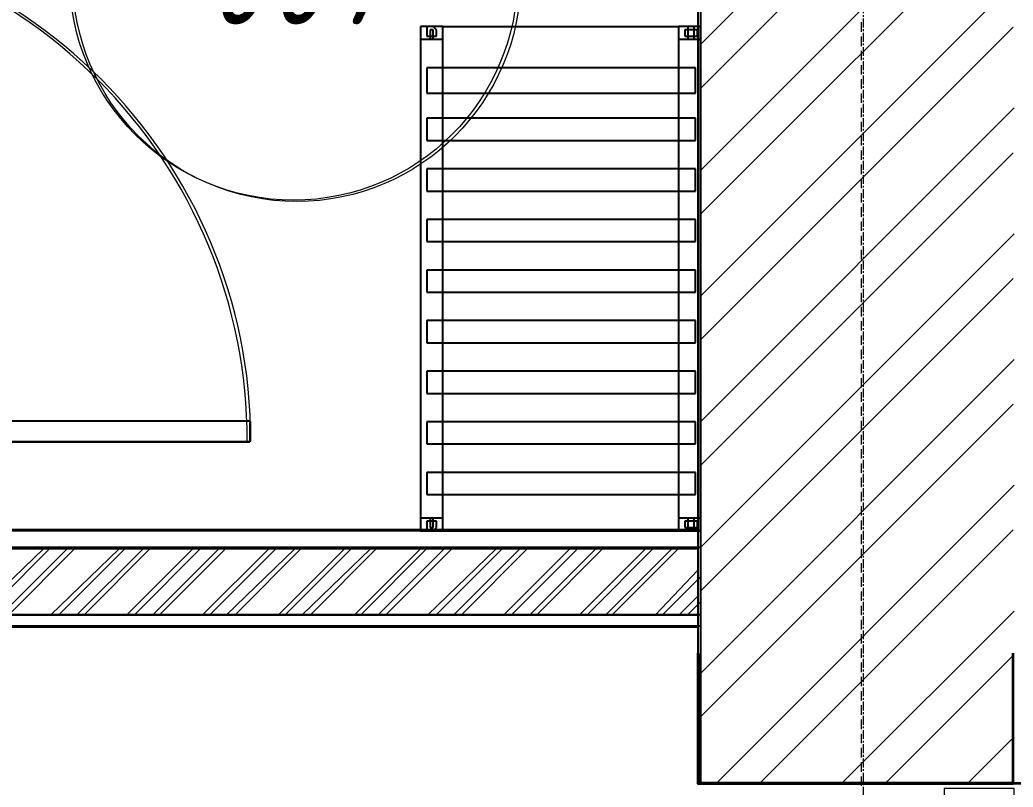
# Model space of a CAD drawing. Header units: millimetres. Extents: x -10178924 to 11692288, y -947381 to 58396.
# Drawn here: x 774853 to 776626, y -784738 to -783368 of the extents above; entities that cross this region are included whole.
import ezdxf

# ---------------------------------------------------------------- set-up
doc = ezdxf.new("R2010")
doc.units = ezdxf.units.MM
doc.linetypes.add('HIDDEN', pattern=[9.525, 6.35, -3.175])
doc.linetypes.add('осевая', pattern=[50.8, 31.75, -6.35, 6.35, -6.35])
for name, color, linetype in [('PDF _PDF _Марки помещений', 5, 'Continuous'), ('PDF _Марки помещений', 5, 'Continuous'), ('PDF _ОСНОВНАЯ', 1, 'Continuous'), ('PDF _Стены внутр.1', 7, 'Continuous'), ('PDF _Стены.1', 7, 'Continuous'), ('Стены внутр.1', 7, 'Continuous'), ('ТХ пищеблок новое 12.09', 252, 'Continuous')]:
    doc.layers.add(name, color=color, linetype=linetype)
for name, color, linetype, true_color in [('PDF _АР_Двери', 7, 'Continuous', 0x545454), ('PDF _Основная ГКЛ', 7, 'Continuous', 0x545454), ('PDF _Перегородки', 7, 'Continuous', 0x0037dd), ('PDF _Размеры осевые', 7, 'Continuous', 0x5d6970), ('PDF _штриховка', 7, 'Continuous', 0x95834a)]:
    doc.layers.add(name, color=color, linetype=linetype, true_color=true_color)
for name, color, linetype, lineweight in [('АР_Двери', 250, 'Continuous', 9), ('Двери', 7, 'Continuous', 9), ('ОСНОВНАЯ', 127, 'Continuous', 35), ('Основная ГКЛ', 250, 'Continuous', 9), ('Перегородки', 162, 'Continuous', 9), ('Размеры осевые', 153, 'Continuous', 9), ('Стены.1', 7, 'Continuous', 25), ('ШТРИХОВКА', 252, 'Continuous', 15)]:
    doc.layers.add(name, color=color, linetype=linetype, lineweight=lineweight)
doc.styles.add('ISOCPEUR', font='isocpeui.ttf', dxfattribs={"width": 0.9})

# ---------------------------------------------------------------- blocks, each defined once
blk = doc.blocks.new('*U2232')
at = {"layer": 'АР_Двери'}
for points in [[(50, 0), (0, 0), (0, 125), (50, 125)], [(1431.9, 0), (1481.9, 0), (1481.9, 125), (1431.9, 125)], [(50, -400), (85, -400), (85, 0), (50, 0)], [(1431.9, -981.9), (1396.9, -981.9), (1396.9, 0), (1431.9, 0)]]:
    blk.add_lwpolyline(points, close=True, dxfattribs=at)
for centre, radius, start, end in [((50, 0), 400, 270, 0), ((1431.9, 0), 981.9, 180, 270)]:
    blk.add_arc(centre, radius, start, end, dxfattribs=at)
at = {"layer": 'Основная ГКЛ', "ltscale": 5}
for p, q in [((-10, 0), (-10, 125)), ((1491.9, 0), (1491.9, 125))]:
    blk.add_line(p, q, dxfattribs=at)
blk = doc.blocks.new('*U2229')
at = {"layer": 'АР_Двери'}
for points in [[(50, 0), (0, 0), (0, 125), (50, 125)], [(964.3, 0), (1014.3, 0), (1014.3, 125), (964.3, 125)], [(50, -914.3), (85, -914.3), (85, 0), (50, 0)]]:
    blk.add_lwpolyline(points, close=True, dxfattribs=at)
blk.add_arc((50, 0), 914.3, 270, 0, dxfattribs=at)
at = {"layer": 'Основная ГКЛ', "linetype": 'HIDDEN', "ltscale": 5}
for p, q in [((-10, 0), (-10, 125)), ((1024.3, 125), (1024.3, 0))]:
    blk.add_line(p, q, dxfattribs=at)
blk = doc.blocks.new('A$C5282721b')
at = {"layer": 'Перегородки', "lineweight": 20, "true_color": 0x000000, "transparency": 33554687}
h = blk.add_hatch(dxfattribs=at)
h.set_pattern_fill('ANSI32', color=18, scale=10)
h.set_pattern_definition([(45, (-2681.59, 241515.3), (-67.35192, 67.35192), []), (45, (-2636.69, 241515.3), (-67.35192, 67.35192), [])])
h.paths.add_polyline_path([(51123.735, -5559.958), (51003.735, -5559.958), (51003.735, -5660.061), (51123.735, -5660.061)])
h.paths.add_polyline_path([(51123.735, -3640.061), (53709.391, -3640.061), (53709.391, -3520.061), (51003.735, -3520.061), (51003.735, -4074.958), (51123.735, -4074.958)])
at = {"layer": 'ШТРИХОВКА', "ltscale": 100, "true_color": 0x000000, "transparency": 33554687}
h = blk.add_hatch(dxfattribs=at)
h.set_pattern_fill('ANSI31', color=18, scale=50)
h.set_pattern_definition([(45, (-79853.01, 26279.86), (-112.2532, 112.2532), [])])
h.paths.add_polyline_path([(54269.391, -3939.953), (54269.391, 398.057), (51072.983, 398.057), (51081.553, -161.943), (53709.571, -162.311), (53709.571, -3940.43)])
h.paths.add_polyline_path([(30340.503, -4591.943), (29940.503, -4591.943), (29940.683, -5161.423), (30340.683, -5161.423)])
h.paths.add_polyline_path([(29940.503, -3521.943), (30340.503, -3521.908), (30340.683, -162.311), (50990.793, -161.943), (51100, -161.943), (51100, 398.057), (29940.503, 398.057)])
at = {"layer": 'PDF _Марки помещений', "color": 18, "lineweight": 9, "true_color": 0x000000, "transparency": 33554687}
blk.add_circle((52988.215, -2502.233), 400.064, dxfattribs=at)
at = {"layer": 'ОСНОВНАЯ', "color": 18, "ltscale": 100, "true_color": 0x000000, "transparency": 33554687}
for q in [(53709.391, -3710.061), (54269.391, -3939.953)]:
    blk.add_line((53709.391, -3940.061), q, dxfattribs=at)
at = {"layer": 'Перегородки', "color": 18, "linetype": 'Continuous', "lineweight": 25, "true_color": 0x000000, "transparency": 33554687}
for p, q in [((53709.391, -3490.061), (52009.391, -3490.061)), ((53709.391, -3520.061), (51003.735, -3520.061)), ((53709.391, -3640.061), (51123.735, -3640.061)), ((53709.391, -3660.061), (51143.735, -3660.061))]:
    blk.add_line(p, q, dxfattribs=at)
at = {"layer": 'Размеры осевые', "color": 251, "linetype": 'осевая', "ltscale": 0.5, "transparency": 33554687}
blk.add_line((54000, -19000), (54000, 1500), dxfattribs=at)
at = {"layer": 'Стены внутр.1', "color": 18, "true_color": 0x000000, "transparency": 33554687}
blk.add_line((53709.391, -3383.387), (53709.391, -3533.387), dxfattribs=at)
at = {"layer": 'Стены.1', "color": 18, "linetype": 'Continuous', "true_color": 0x000000, "transparency": 33554687}
for p, q in [((53709.391, -3940.061), (53869.391, -3940.061)), ((53799.391, -3939.953), (54669.391, -3939.953)), ((53869.391, -3940.061), (53939.391, -3940.061)), ((53939.391, -3940.061), (54179.391, -3940.061))]:
    blk.add_line(p, q, dxfattribs=at)
at = {"layer": 'Стены.1', "color": 18, "linetype": 'Continuous', "true_color": 0x000000, "transparency": 33554687, "flags": 128}
for points in [[(53709.391, -161.943), (53709.391, -3383.387)], [(53709.391, -3533.387), (53709.391, -3791.483)]]:
    blk.add_lwpolyline(points, dxfattribs=at)
at = {"layer": 'ТХ пищеблок новое 12.09', "transparency": 33554687}
for p, q in [((53209.391, -2590.061), (53209.391, -2612.636)), ((53248.897, -2590.061), (53209.391, -2590.061)), ((53226.322, -2590.061), (53220.679, -2590.061)), ((53220.679, -2590.061), (53220.679, -2595.705)), ((53220.679, -2595.705), (53220.679, -2595.705)), ((53220.679, -2595.705), (53220.679, -2595.705)), ((53220.679, -2595.705), (53220.679, -2595.705)), ((53220.679, -2595.705), (53220.679, -2595.705)), ((53220.679, -2595.705), (53220.679, -2595.705)), ((53220.679, -2595.705), (53220.679, -2595.705)), ((53220.679, -2595.705), (53220.679, -2595.705)), ((53220.679, -2595.705), (53220.679, -2595.705)), ((53220.679, -2595.705), (53220.679, -2595.705)), ((53220.679, -2595.705), (53220.679, -2595.705)), ((53220.679, -2595.705), (53220.679, -2601.349)), ((53220.679, -2601.349), (53220.679, -2601.349)), ((53220.679, -2601.349), (53220.679, -2601.349)), ((53220.679, -2601.349), (53220.679, -2601.349)), ((53220.679, -2601.349), (53220.679, -2601.349)), ((53220.679, -2601.349), (53220.679, -2601.349)), ((53220.679, -2601.349), (53220.679, -2601.349)), ((53220.679, -2601.349), (53220.679, -2601.349)), ((53220.679, -2601.349), (53220.679, -2606.992)), ((53220.679, -2606.992), (53220.679, -2606.992)), ((53220.679, -2606.992), (53220.679, -2606.992)), ((53220.679, -2606.992), (53220.679, -2606.992)), ((53220.679, -2606.992), (53220.679, -2606.992)), ((53220.679, -2606.992), (53220.679, -2606.992)), ((53220.679, -2606.992), (53220.679, -2606.992)), ((53220.679, -2606.992), (53220.679, -2606.992)), ((53220.679, -2606.992), (53220.679, -2606.992)), ((53220.679, -2606.992), (53220.679, -2606.992)), ((53220.679, -2606.992), (53220.679, -2606.992)), ((53220.679, -2606.992), (53226.322, -2606.992)), ((53231.966, -2590.061), (53226.322, -2590.061)), ((53226.322, -2590.061), (53226.322, -2590.061)), ((53226.322, -2590.061), (53226.322, -2590.061)), ((53226.322, -2590.061), (53226.322, -2590.061)), ((53226.322, -2590.061), (53226.322, -2590.061)), ((53226.322, -2590.061), (53226.322, -2590.061)), ((53226.322, -2590.061), (53226.322, -2590.061)), ((53226.322, -2590.061), (53226.322, -2590.061)), ((53226.322, -2590.061), (53226.322, -2590.061)), ((53231.966, -2595.705), (53226.322, -2595.705)), ((53226.322, -2595.705), (53226.322, -2595.705)), ((53226.322, -2595.705), (53226.322, -2595.705)), ((53226.322, -2595.705), (53226.322, -2595.705)), ((53226.322, -2595.705), (53226.322, -2595.705)), ((53226.322, -2595.705), (53226.322, -2595.705)), ((53226.322, -2595.705), (53226.322, -2595.705)), ((53226.322, -2595.705), (53226.322, -2595.705)), ((53226.322, -2595.705), (53226.322, -2595.705)), ((53226.322, -2595.705), (53226.322, -2595.705)), ((53226.322, -2595.705), (53226.322, -2595.705)), ((53226.322, -2595.705), (53226.322, -2595.705)), ((53226.322, -2595.705), (53226.322, -2595.705)), ((53226.322, -2595.705), (53226.322, -2595.705)), ((53226.322, -2595.705), (53226.322, -2595.705)), ((53226.322, -2595.705), (53226.322, -2595.705)), ((53226.322, -2595.705), (53226.322, -2601.349)), ((53226.322, -2601.349), (53226.322, -2601.349)), ((53226.322, -2601.349), (53226.322, -2601.349)), ((53226.322, -2601.349), (53226.322, -2601.349)), ((53226.322, -2601.349), (53226.322, -2601.349)), ((53226.322, -2601.349), (53226.322, -2601.349)), ((53226.322, -2601.349), (53226.322, -2601.349)), ((53226.322, -2601.349), (53226.322, -2601.349)), ((53226.322, -2601.349), (53226.322, -2601.349)), ((53226.322, -2601.349), (53226.322, -2601.349)), ((53226.322, -2601.349), (53226.322, -2601.349)), ((53226.322, -2601.349), (53226.322, -2601.349)), ((53226.322, -2601.349), (53226.322, -2601.349)), ((53226.322, -2601.349), (53226.322, -2601.349)), ((53226.322, -2601.349), (53226.322, -2601.349)), ((53226.322, -2601.349), (53226.322, -2601.349)), ((53226.322, -2601.349), (53226.322, -2601.349)), ((53226.322, -2601.349), (53226.322, -2601.349)), ((53226.322, -2601.349), (53226.322, -2601.349)), ((53226.322, -2601.349), (53226.322, -2606.992)), ((53226.322, -2606.992), (53226.322, -2606.992)), ((53226.322, -2606.992), (53226.322, -2606.992)), ((53226.322, -2606.992), (53226.322, -2606.992)), ((53226.322, -2606.992), (53226.322, -2606.992)), ((53226.322, -2606.992), (53226.322, -2606.992)), ((53226.322, -2606.992), (53226.322, -2606.992)), ((53226.322, -2606.992), (53226.322, -2606.992)), ((53226.322, -2606.992), (53226.322, -2606.992)), ((53226.322, -2606.992), (53226.322, -2606.992)), ((53226.322, -2606.992), (53226.322, -2606.992)), ((53226.322, -2606.992), (53226.322, -2606.992)), ((53226.322, -2606.992), (53226.322, -2606.992)), ((53226.322, -2606.992), (53226.322, -2606.992)), ((53226.322, -2606.992), (53231.966, -2606.992)), ((53226.322, -2606.992), (53226.322, -2612.636)), ((53237.61, -2595.705), (53231.966, -2590.061)), ((53231.966, -2590.061), (53231.966, -2590.061)), ((53231.966, -2590.061), (53231.966, -2590.061)), ((53231.966, -2590.061), (53231.966, -2590.061)), ((53231.966, -2590.061), (53231.966, -2590.061)), ((53231.966, -2590.061), (53231.966, -2590.061)), ((53231.966, -2590.061), (53231.966, -2590.061)), ((53231.966, -2590.061), (53231.966, -2590.061)), ((53231.966, -2590.061), (53231.966, -2590.061)), ((53231.966, -2601.349), (53231.966, -2595.705)), ((53231.966, -2595.705), (53231.966, -2595.705)), ((53231.966, -2595.705), (53231.966, -2595.705)), ((53231.966, -2595.705), (53231.966, -2595.705)), ((53231.966, -2595.705), (53231.966, -2595.705)), ((53231.966, -2595.705), (53231.966, -2595.705)), ((53231.966, -2595.705), (53231.966, -2595.705)), ((53231.966, -2595.705), (53231.966, -2595.705)), ((53231.966, -2595.705), (53231.966, -2595.705)), ((53231.966, -2595.705), (53231.966, -2595.705)), ((53231.966, -2595.705), (53231.966, -2595.705)), ((53231.966, -2595.705), (53231.966, -2595.705)), ((53231.966, -2595.705), (53231.966, -2595.705)), ((53231.966, -2595.705), (53231.966, -2595.705)), ((53231.966, -2595.705), (53231.966, -2595.705)), ((53231.966, -2601.349), (53231.966, -2601.349)), ((53231.966, -2601.349), (53231.966, -2601.349)), ((53231.966, -2601.349), (53231.966, -2601.349)), ((53231.966, -2601.349), (53231.966, -2601.349)), ((53231.966, -2601.349), (53231.966, -2601.349)), ((53231.966, -2601.349), (53231.966, -2601.349)), ((53231.966, -2601.349), (53231.966, -2601.349)), ((53231.966, -2601.349), (53231.966, -2601.349)), ((53231.966, -2606.992), (53231.966, -2601.349)), ((53231.966, -2601.349), (53231.966, -2601.349)), ((53231.966, -2601.349), (53231.966, -2601.349)), ((53231.966, -2601.349), (53231.966, -2601.349)), ((53231.966, -2601.349), (53231.966, -2601.349)), ((53231.966, -2601.349), (53231.966, -2601.349)), ((53231.966, -2601.349), (53231.966, -2601.349)), ((53231.966, -2601.349), (53231.966, -2601.349)), ((53231.966, -2601.349), (53231.966, -2601.349)), ((53231.966, -2601.349), (53231.966, -2601.349)), ((53231.966, -2601.349), (53231.966, -2601.349)), ((53231.966, -2606.992), (53231.966, -2606.992)), ((53231.966, -2606.992), (53231.966, -2606.992)), ((53231.966, -2606.992), (53231.966, -2606.992)), ((53231.966, -2606.992), (53231.966, -2606.992)), ((53231.966, -2606.992), (53231.966, -2606.992)), ((53231.966, -2606.992), (53231.966, -2606.992)), ((53231.966, -2606.992), (53231.966, -2606.992)), ((53231.966, -2606.992), (53231.966, -2606.992)), ((53231.966, -2606.992), (53231.966, -2606.992)), ((53231.966, -2606.992), (53231.966, -2606.992)), ((53231.966, -2606.992), (53231.966, -2606.992)), ((53231.966, -2606.992), (53231.966, -2606.992)), ((53231.966, -2612.636), (53231.966, -2606.992)), ((53231.966, -2606.992), (53231.966, -2606.992)), ((53231.966, -2606.992), (53237.61, -2606.992)), ((53237.61, -2601.349), (53237.61, -2595.705)), ((53237.61, -2595.705), (53237.61, -2595.705)), ((53237.61, -2595.705), (53237.61, -2595.705)), ((53237.61, -2595.705), (53237.61, -2595.705)), ((53237.61, -2595.705), (53237.61, -2595.705)), ((53237.61, -2595.705), (53237.61, -2595.705)), ((53237.61, -2595.705), (53237.61, -2595.705)), ((53237.61, -2595.705), (53237.61, -2595.705)), ((53237.61, -2595.705), (53237.61, -2595.705)), ((53237.61, -2595.705), (53237.61, -2595.705)), ((53237.61, -2595.705), (53237.61, -2595.705)), ((53237.61, -2601.349), (53237.61, -2601.349)), ((53237.61, -2601.349), (53237.61, -2601.349)), ((53237.61, -2601.349), (53237.61, -2601.349)), ((53237.61, -2606.992), (53237.61, -2601.349)), ((53237.61, -2601.349), (53237.61, -2601.349)), ((53237.61, -2601.349), (53237.61, -2601.349)), ((53237.61, -2601.349), (53237.61, -2601.349)), ((53237.61, -2601.349), (53237.61, -2601.349)), ((53237.61, -2606.992), (53237.61, -2606.992)), ((53237.61, -2606.992), (53237.61, -2606.992)), ((53237.61, -2606.992), (53237.61, -2606.992)), ((53237.61, -2606.992), (53237.61, -2606.992)), ((53237.61, -2606.992), (53237.61, -2606.992)), ((53237.61, -2606.992), (53237.61, -2606.992)), ((53237.61, -2606.992), (53237.61, -2606.992)), ((53237.61, -2606.992), (53237.61, -2606.992)), ((53237.61, -2606.992), (53237.61, -2606.992)), ((53248.897, -2612.636), (53248.897, -2590.061)), ((53248.897, -2590.061), (53669.885, -2590.061)), ((53669.885, -2590.061), (53669.885, -2612.636)), ((53709.391, -2590.061), (53669.885, -2590.061)), ((53686.816, -2595.705), (53681.173, -2595.705)), ((53681.173, -2595.705), (53681.173, -2595.705)), ((53681.173, -2595.705), (53681.173, -2595.705)), ((53681.173, -2595.705), (53681.173, -2595.705)), ((53681.173, -2595.705), (53681.173, -2595.705)), ((53681.173, -2595.705), (53681.173, -2595.705)), ((53681.173, -2595.705), (53681.173, -2601.349)), ((53681.173, -2601.349), (53681.173, -2601.349)), ((53681.173, -2601.349), (53681.173, -2601.349)), ((53681.173, -2601.349), (53681.173, -2601.349)), ((53681.173, -2601.349), (53681.173, -2601.349)), ((53681.173, -2601.349), (53681.173, -2601.349)), ((53681.173, -2601.349), (53681.173, -2601.349)), ((53681.173, -2601.349), (53681.173, -2601.349)), ((53681.173, -2601.349), (53681.173, -2606.992)), ((53681.173, -2606.992), (53681.173, -2606.992)), ((53681.173, -2606.992), (53681.173, -2606.992)), ((53681.173, -2606.992), (53681.173, -2606.992)), ((53681.173, -2606.992), (53681.173, -2606.992)), ((53681.173, -2606.992), (53686.816, -2606.992)), ((53692.46, -2590.061), (53686.816, -2590.061)), ((53686.816, -2590.061), (53686.816, -2590.061)), ((53686.816, -2590.061), (53686.816, -2590.061)), ((53686.816, -2590.061), (53686.816, -2590.061)), ((53686.816, -2590.061), (53686.816, -2590.061)), ((53686.816, -2590.061), (53686.816, -2590.061)), ((53686.816, -2590.061), (53686.816, -2595.705)), ((53692.46, -2595.705), (53686.816, -2595.705)), ((53686.816, -2595.705), (53686.816, -2595.705)), ((53686.816, -2595.705), (53686.816, -2595.705)), ((53686.816, -2595.705), (53686.816, -2595.705)), ((53686.816, -2595.705), (53686.816, -2595.705)), ((53686.816, -2595.705), (53686.816, -2595.705)), ((53686.816, -2595.705), (53686.816, -2595.705)), ((53686.816, -2595.705), (53686.816, -2595.705)), ((53686.816, -2595.705), (53686.816, -2601.349)), ((53686.816, -2595.705), (53686.816, -2595.705)), ((53686.816, -2595.705), (53686.816, -2595.705)), ((53686.816, -2595.705), (53686.816, -2595.705)), ((53686.816, -2595.705), (53686.816, -2595.705)), ((53686.816, -2601.349), (53686.816, -2601.349)), ((53686.816, -2601.349), (53686.816, -2601.349)), ((53686.816, -2601.349), (53686.816, -2601.349)), ((53686.816, -2601.349), (53686.816, -2601.349)), ((53686.816, -2601.349), (53686.816, -2601.349)), ((53686.816, -2601.349), (53686.816, -2601.349)), ((53686.816, -2601.349), (53686.816, -2601.349)), ((53686.816, -2601.349), (53686.816, -2601.349)), ((53686.816, -2601.349), (53686.816, -2601.349)), ((53686.816, -2601.349), (53686.816, -2601.349)), ((53686.816, -2601.349), (53686.816, -2601.349)), ((53686.816, -2601.349), (53686.816, -2601.349)), ((53686.816, -2601.349), (53686.816, -2601.349)), ((53686.816, -2601.349), (53686.816, -2601.349)), ((53686.816, -2601.349), (53686.816, -2601.349)), ((53686.816, -2601.349), (53686.816, -2601.349)), ((53686.816, -2601.349), (53686.816, -2601.349)), ((53686.816, -2601.349), (53686.816, -2601.349)), ((53686.816, -2601.349), (53686.816, -2606.992)), ((53686.816, -2606.992), (53686.816, -2606.992)), ((53686.816, -2606.992), (53686.816, -2606.992)), ((53686.816, -2606.992), (53686.816, -2606.992)), ((53686.816, -2606.992), (53686.816, -2606.992)), ((53686.816, -2606.992), (53686.816, -2606.992)), ((53686.816, -2606.992), (53692.46, -2606.992)), ((53686.816, -2606.992), (53686.816, -2606.992)), ((53686.816, -2606.992), (53686.816, -2606.992)), ((53686.816, -2606.992), (53686.816, -2606.992)), ((53686.816, -2606.992), (53686.816, -2606.992)), ((53686.816, -2606.992), (53686.816, -2606.992)), ((53686.816, -2606.992), (53686.816, -2606.992)), ((53686.816, -2606.992), (53686.816, -2612.636)), ((53698.104, -2590.061), (53692.46, -2590.061)), ((53692.46, -2590.061), (53692.46, -2590.061)), ((53692.46, -2590.061), (53692.46, -2590.061)), ((53692.46, -2590.061), (53692.46, -2590.061)), ((53692.46, -2590.061), (53692.46, -2590.061)), ((53692.46, -2590.061), (53692.46, -2590.061)), ((53692.46, -2590.061), (53692.46, -2590.061)), ((53692.46, -2590.061), (53692.46, -2590.061)), ((53692.46, -2590.061), (53692.46, -2590.061)), ((53698.104, -2595.705), (53692.46, -2595.705)), ((53692.46, -2595.705), (53692.46, -2595.705)), ((53692.46, -2595.705), (53692.46, -2595.705)), ((53692.46, -2595.705), (53692.46, -2595.705)), ((53692.46, -2595.705), (53692.46, -2595.705)), ((53692.46, -2595.705), (53692.46, -2595.705)), ((53692.46, -2595.705), (53692.46, -2595.705)), ((53692.46, -2595.705), (53692.46, -2595.705)), ((53692.46, -2595.705), (53692.46, -2595.705)), ((53692.46, -2595.705), (53692.46, -2595.705)), ((53692.46, -2595.705), (53692.46, -2595.705)), ((53692.46, -2595.705), (53692.46, -2595.705)), ((53692.46, -2595.705), (53692.46, -2595.705)), ((53692.46, -2595.705), (53692.46, -2595.705)), ((53692.46, -2595.705), (53692.46, -2595.705)), ((53692.46, -2595.705), (53692.46, -2595.705)), ((53692.46, -2595.705), (53692.46, -2595.705)), ((53692.46, -2595.705), (53692.46, -2595.705)), ((53692.46, -2606.992), (53692.46, -2606.992)), ((53692.46, -2606.992), (53692.46, -2606.992)), ((53692.46, -2606.992), (53692.46, -2606.992)), ((53692.46, -2606.992), (53692.46, -2606.992)), ((53692.46, -2606.992), (53692.46, -2606.992)), ((53692.46, -2606.992), (53692.46, -2606.992)), ((53692.46, -2606.992), (53692.46, -2606.992)), ((53692.46, -2606.992), (53692.46, -2606.992)), ((53692.46, -2606.992), (53692.46, -2606.992)), ((53692.46, -2606.992), (53692.46, -2606.992)), ((53692.46, -2606.992), (53692.46, -2606.992)), ((53692.46, -2606.992), (53692.46, -2606.992)), ((53692.46, -2606.992), (53692.46, -2606.992)), ((53692.46, -2606.992), (53692.46, -2606.992)), ((53692.46, -2606.992), (53692.46, -2606.992)), ((53692.46, -2606.992), (53692.46, -2606.992)), ((53692.46, -2606.992), (53692.46, -2606.992)), ((53692.46, -2606.992), (53698.104, -2606.992)), ((53698.104, -2595.705), (53698.104, -2590.061)), ((53698.104, -2590.061), (53698.104, -2590.061)), ((53698.104, -2590.061), (53698.104, -2590.061)), ((53698.104, -2590.061), (53698.104, -2590.061)), ((53698.104, -2601.349), (53698.104, -2595.705)), ((53698.104, -2595.705), (53698.104, -2595.705)), ((53698.104, -2595.705), (53698.104, -2595.705)), ((53698.104, -2595.705), (53698.104, -2595.705)), ((53698.104, -2595.705), (53698.104, -2595.705)), ((53703.748, -2595.705), (53698.104, -2595.705)), ((53698.104, -2595.705), (53698.104, -2595.705)), ((53698.104, -2595.705), (53698.104, -2595.705)), ((53698.104, -2595.705), (53698.104, -2595.705)), ((53698.104, -2595.705), (53698.104, -2595.705)), ((53698.104, -2595.705), (53698.104, -2595.705)), ((53698.104, -2595.705), (53698.104, -2595.705)), ((53698.104, -2601.349), (53698.104, -2601.349)), ((53698.104, -2601.349), (53698.104, -2601.349)), ((53698.104, -2601.349), (53698.104, -2601.349)), ((53698.104, -2601.349), (53698.104, -2601.349)), ((53698.104, -2601.349), (53698.104, -2601.349)), ((53698.104, -2601.349), (53698.104, -2601.349)), ((53698.104, -2601.349), (53698.104, -2601.349)), ((53698.104, -2601.349), (53698.104, -2601.349)), ((53698.104, -2606.992), (53698.104, -2601.349)), ((53698.104, -2601.349), (53698.104, -2601.349)), ((53698.104, -2601.349), (53698.104, -2601.349)), ((53698.104, -2601.349), (53698.104, -2601.349)), ((53698.104, -2601.349), (53698.104, -2601.349)), ((53698.104, -2601.349), (53698.104, -2601.349)), ((53698.104, -2601.349), (53698.104, -2601.349)), ((53698.104, -2601.349), (53698.104, -2601.349)), ((53698.104, -2601.349), (53698.104, -2601.349)), ((53698.104, -2601.349), (53698.104, -2601.349)), ((53698.104, -2601.349), (53698.104, -2601.349)), ((53698.104, -2606.992), (53698.104, -2606.992)), ((53698.104, -2606.992), (53698.104, -2606.992)), ((53698.104, -2612.636), (53698.104, -2606.992)), ((53698.104, -2606.992), (53698.104, -2606.992)), ((53698.104, -2606.992), (53698.104, -2606.992)), ((53698.104, -2606.992), (53698.104, -2606.992)), ((53698.104, -2606.992), (53698.104, -2606.992)), ((53698.104, -2606.992), (53698.104, -2606.992)), ((53698.104, -2606.992), (53698.104, -2606.992)), ((53698.104, -2606.992), (53698.104, -2606.992)), ((53698.104, -2606.992), (53698.104, -2606.992)), ((53698.104, -2606.992), (53703.748, -2606.992)), ((53703.748, -2601.349), (53703.748, -2595.705)), ((53703.748, -2595.705), (53703.748, -2595.705)), ((53703.748, -2595.705), (53703.748, -2595.705)), ((53703.748, -2595.705), (53703.748, -2595.705)), ((53703.748, -2601.349), (53703.748, -2601.349)), ((53703.748, -2601.349), (53703.748, -2601.349)), ((53703.748, -2601.349), (53703.748, -2601.349)), ((53703.748, -2606.992), (53703.748, -2601.349)), ((53703.748, -2601.349), (53703.748, -2601.349)), ((53703.748, -2601.349), (53703.748, -2601.349)), ((53703.748, -2601.349), (53703.748, -2601.349)), ((53703.748, -2601.349), (53703.748, -2601.349)), ((53703.748, -2606.992), (53703.748, -2606.992)), ((53703.748, -2606.992), (53703.748, -2606.992)), ((53709.391, -2612.636), (53709.391, -2590.061)), ((53209.391, -2612.636), (53248.897, -2612.636)), ((53209.391, -2612.636), (53209.391, -3467.487)), ((53226.322, -2612.636), (53226.322, -2612.636)), ((53226.322, -2612.636), (53226.322, -2612.636)), ((53226.322, -2612.636), (53226.322, -2612.636)), ((53226.322, -2612.636), (53226.322, -2612.636)), ((53226.322, -2612.636), (53226.322, -2612.636)), ((53226.322, -2612.636), (53226.322, -2612.636)), ((53226.322, -2612.636), (53226.322, -2612.636)), ((53226.322, -2612.636), (53231.966, -2612.636)), ((53231.966, -2612.636), (53231.966, -2612.636)), ((53231.966, -2612.636), (53231.966, -2612.636)), ((53231.966, -2612.636), (53231.966, -2612.636)), ((53231.966, -2612.636), (53231.966, -2612.636)), ((53231.966, -2612.636), (53231.966, -2612.636)), ((53231.966, -2612.636), (53231.966, -2612.636)), ((53248.897, -3467.487), (53248.897, -2612.636)), ((53669.885, -2612.636), (53709.391, -2612.636)), ((53669.885, -2612.636), (53669.885, -3467.487)), ((53686.816, -2612.636), (53686.816, -2612.636)), ((53686.816, -2612.636), (53686.816, -2612.636)), ((53686.816, -2612.636), (53686.816, -2612.636)), ((53686.816, -2612.636), (53692.46, -2612.636)), ((53692.46, -2612.636), (53692.46, -2612.636)), ((53692.46, -2612.636), (53692.46, -2612.636)), ((53692.46, -2612.636), (53692.46, -2612.636)), ((53692.46, -2612.636), (53692.46, -2612.636)), ((53692.46, -2612.636), (53692.46, -2612.636)), ((53692.46, -2612.636), (53692.46, -2612.636)), ((53692.46, -2612.636), (53692.46, -2612.636)), ((53692.46, -2612.636), (53692.46, -2612.636)), ((53692.46, -2612.636), (53698.104, -2612.636)), ((53698.104, -2612.636), (53698.104, -2612.636)), ((53709.391, -3467.487), (53709.391, -2612.636)), ((53709.391, -3467.487), (53709.391, -2612.636)), ((53700.393, -2663.43), (53220.679, -2663.43)), ((53220.679, -2663.43), (53220.679, -2708.579)), ((53700.393, -2708.579), (53700.393, -2663.43)), ((53209.391, -2711.23), (53209.391, -3467.487)), ((53220.679, -2708.579), (53700.393, -2708.579)), ((53700.393, -2753.729), (53220.679, -2753.729)), ((53220.679, -2753.729), (53220.679, -2793.235)), ((53700.393, -2793.235), (53700.393, -2753.729)), ((53220.679, -2793.235), (53700.393, -2793.235)), ((53700.393, -2844.028), (53220.679, -2844.028)), ((53220.679, -2844.028), (53220.679, -2883.534)), ((53700.393, -2883.534), (53700.393, -2844.028)), ((53220.679, -2883.534), (53700.393, -2883.534)), ((53700.393, -2934.327), (53220.679, -2934.327)), ((53220.679, -2934.327), (53220.679, -2973.833)), ((53700.393, -2973.833), (53700.393, -2934.327)), ((53220.679, -2973.833), (53700.393, -2973.833)), ((53700.393, -3024.626), (53220.679, -3024.626)), ((53220.679, -3024.626), (53220.679, -3064.132)), ((53700.393, -3064.132), (53700.393, -3024.626)), ((53220.679, -3064.132), (53700.393, -3064.132)), ((53700.393, -3114.926), (53220.679, -3114.926)), ((53220.679, -3114.926), (53220.679, -3154.432)), ((53700.393, -3154.432), (53700.393, -3114.926)), ((53220.679, -3154.432), (53700.393, -3154.432)), ((53700.393, -3205.225), (53220.679, -3205.225)), ((53220.679, -3205.225), (53220.679, -3244.731)), ((53700.393, -3244.731), (53700.393, -3205.225)), ((53220.679, -3244.731), (53700.393, -3244.731)), ((53700.393, -3295.524), (53220.679, -3295.524)), ((53220.679, -3295.524), (53220.679, -3335.03)), ((53700.393, -3335.03), (53700.393, -3295.524)), ((53220.679, -3335.03), (53700.393, -3335.03)), ((53700.393, -3385.823), (53220.679, -3385.823)), ((53220.679, -3385.823), (53220.679, -3425.329)), ((53700.393, -3425.329), (53700.393, -3385.823)), ((53220.679, -3425.329), (53700.393, -3425.329)), ((53209.391, -3467.487), (53209.391, -3490.061)), ((53248.897, -3467.487), (53209.391, -3467.487)), ((53226.322, -3473.13), (53220.679, -3473.13)), ((53220.679, -3473.13), (53220.679, -3473.13)), ((53220.679, -3473.13), (53220.679, -3473.13)), ((53220.679, -3473.13), (53220.679, -3473.13)), ((53220.679, -3473.13), (53220.679, -3473.13)), ((53220.679, -3473.13), (53220.679, -3473.13)), ((53220.679, -3473.13), (53220.679, -3473.13)), ((53220.679, -3473.13), (53220.679, -3473.13)), ((53220.679, -3473.13), (53220.679, -3473.13)), ((53220.679, -3473.13), (53220.679, -3473.13)), ((53220.679, -3473.13), (53220.679, -3478.774)), ((53231.966, -3467.487), (53226.322, -3467.487)), ((53226.322, -3467.487), (53226.322, -3467.487)), ((53226.322, -3467.487), (53226.322, -3467.487)), ((53226.322, -3467.487), (53226.322, -3467.487)), ((53226.322, -3467.487), (53226.322, -3467.487)), ((53226.322, -3467.487), (53226.322, -3467.487)), ((53226.322, -3467.487), (53226.322, -3467.487)), ((53226.322, -3467.487), (53226.322, -3467.487)), ((53226.322, -3467.487), (53226.322, -3473.13)), ((53231.966, -3473.13), (53226.322, -3473.13)), ((53226.322, -3473.13), (53226.322, -3473.13)), ((53226.322, -3473.13), (53226.322, -3473.13)), ((53226.322, -3473.13), (53226.322, -3473.13)), ((53226.322, -3473.13), (53226.322, -3473.13)), ((53226.322, -3473.13), (53226.322, -3473.13)), ((53226.322, -3473.13), (53226.322, -3473.13)), ((53226.322, -3473.13), (53226.322, -3473.13)), ((53226.322, -3473.13), (53226.322, -3473.13)), ((53226.322, -3473.13), (53226.322, -3473.13)), ((53226.322, -3473.13), (53226.322, -3473.13)), ((53226.322, -3473.13), (53226.322, -3473.13)), ((53226.322, -3473.13), (53226.322, -3473.13)), ((53226.322, -3473.13), (53226.322, -3473.13)), ((53226.322, -3473.13), (53226.322, -3478.774)), ((53231.966, -3473.13), (53231.966, -3467.487)), ((53231.966, -3467.487), (53231.966, -3467.487)), ((53231.966, -3467.487), (53231.966, -3467.487)), ((53231.966, -3467.487), (53231.966, -3467.487)), ((53231.966, -3467.487), (53231.966, -3467.487)), ((53231.966, -3467.487), (53231.966, -3467.487)), ((53231.966, -3467.487), (53231.966, -3467.487)), ((53231.966, -3478.774), (53231.966, -3473.13)), ((53231.966, -3473.13), (53231.966, -3473.13)), ((53231.966, -3473.13), (53231.966, -3473.13)), ((53231.966, -3473.13), (53231.966, -3473.13)), ((53231.966, -3473.13), (53231.966, -3473.13)), ((53231.966, -3473.13), (53231.966, -3473.13)), ((53231.966, -3473.13), (53231.966, -3473.13)), ((53231.966, -3473.13), (53231.966, -3473.13)), ((53231.966, -3473.13), (53231.966, -3473.13)), ((53231.966, -3473.13), (53231.966, -3473.13)), ((53231.966, -3473.13), (53231.966, -3473.13)), ((53231.966, -3473.13), (53231.966, -3473.13)), ((53231.966, -3473.13), (53231.966, -3473.13)), ((53237.61, -3473.13), (53231.966, -3473.13)), ((53231.966, -3473.13), (53231.966, -3473.13)), ((53237.61, -3478.774), (53237.61, -3473.13)), ((53237.61, -3473.13), (53237.61, -3473.13)), ((53237.61, -3473.13), (53237.61, -3473.13)), ((53237.61, -3473.13), (53237.61, -3473.13)), ((53237.61, -3473.13), (53237.61, -3473.13)), ((53237.61, -3473.13), (53237.61, -3473.13)), ((53237.61, -3473.13), (53237.61, -3473.13)), ((53237.61, -3473.13), (53237.61, -3473.13)), ((53237.61, -3473.13), (53237.61, -3473.13)), ((53248.897, -3490.061), (53248.897, -3467.487)), ((53669.885, -3467.487), (53669.885, -3490.061)), ((53709.391, -3467.487), (53669.885, -3467.487)), ((53686.816, -3473.13), (53681.173, -3473.13)), ((53681.173, -3473.13), (53681.173, -3473.13)), ((53681.173, -3473.13), (53681.173, -3473.13)), ((53681.173, -3473.13), (53681.173, -3473.13)), ((53681.173, -3473.13), (53681.173, -3478.774)), ((53692.46, -3467.487), (53686.816, -3467.487)), ((53686.816, -3467.487), (53686.816, -3467.487)), ((53686.816, -3467.487), (53686.816, -3467.487)), ((53686.816, -3467.487), (53686.816, -3467.487)), ((53686.816, -3467.487), (53686.816, -3473.13)), ((53692.46, -3473.13), (53686.816, -3473.13)), ((53686.816, -3473.13), (53686.816, -3473.13)), ((53686.816, -3473.13), (53686.816, -3473.13)), ((53686.816, -3473.13), (53686.816, -3473.13)), ((53686.816, -3473.13), (53686.816, -3473.13)), ((53686.816, -3473.13), (53686.816, -3473.13)), ((53686.816, -3473.13), (53686.816, -3478.774)), ((53686.816, -3473.13), (53686.816, -3473.13)), ((53686.816, -3473.13), (53686.816, -3473.13)), ((53686.816, -3473.13), (53686.816, -3473.13)), ((53686.816, -3473.13), (53686.816, -3473.13)), ((53686.816, -3473.13), (53686.816, -3473.13)), ((53686.816, -3473.13), (53686.816, -3473.13)), ((53698.104, -3467.487), (53692.46, -3467.487)), ((53692.46, -3467.487), (53692.46, -3467.487)), ((53692.46, -3467.487), (53692.46, -3467.487)), ((53692.46, -3467.487), (53692.46, -3467.487)), ((53692.46, -3467.487), (53692.46, -3467.487)), ((53692.46, -3467.487), (53692.46, -3467.487)), ((53692.46, -3467.487), (53692.46, -3467.487)), ((53692.46, -3467.487), (53692.46, -3467.487)), ((53692.46, -3467.487), (53692.46, -3467.487)), ((53698.104, -3473.13), (53692.46, -3473.13)), ((53692.46, -3473.13), (53692.46, -3473.13)), ((53692.46, -3473.13), (53692.46, -3473.13)), ((53692.46, -3473.13), (53692.46, -3473.13)), ((53692.46, -3473.13), (53692.46, -3473.13)), ((53692.46, -3473.13), (53692.46, -3473.13)), ((53692.46, -3473.13), (53692.46, -3473.13)), ((53692.46, -3473.13), (53692.46, -3473.13)), ((53692.46, -3473.13), (53692.46, -3473.13)), ((53692.46, -3473.13), (53692.46, -3473.13)), ((53692.46, -3473.13), (53692.46, -3473.13)), ((53692.46, -3473.13), (53692.46, -3473.13)), ((53692.46, -3473.13), (53692.46, -3473.13)), ((53692.46, -3473.13), (53692.46, -3473.13)), ((53692.46, -3473.13), (53692.46, -3473.13)), ((53692.46, -3473.13), (53692.46, -3473.13)), ((53692.46, -3473.13), (53692.46, -3473.13)), ((53692.46, -3473.13), (53692.46, -3473.13)), ((53698.104, -3473.13), (53698.104, -3467.487)), ((53698.104, -3467.487), (53698.104, -3467.487)), ((53698.104, -3478.774), (53698.104, -3473.13)), ((53698.104, -3473.13), (53698.104, -3473.13)), ((53698.104, -3473.13), (53698.104, -3473.13)), ((53703.747, -3473.13), (53698.104, -3473.13)), ((53698.104, -3473.13), (53698.104, -3473.13)), ((53698.104, -3473.13), (53698.104, -3473.13)), ((53698.104, -3473.13), (53698.104, -3473.13)), ((53698.104, -3473.13), (53698.104, -3473.13)), ((53698.104, -3473.13), (53698.104, -3473.13)), ((53698.104, -3473.13), (53698.104, -3473.13)), ((53698.104, -3473.13), (53698.104, -3473.13)), ((53698.104, -3473.13), (53698.104, -3473.13)), ((53703.747, -3478.774), (53703.747, -3473.13)), ((53703.747, -3473.13), (53703.747, -3473.13)), ((53709.391, -3490.061), (53709.391, -3467.487)), ((53209.391, -3490.061), (53248.897, -3490.061)), ((53220.679, -3478.774), (53220.679, -3478.774)), ((53220.679, -3478.774), (53220.679, -3478.774)), ((53220.679, -3478.774), (53220.679, -3478.774)), ((53220.679, -3478.774), (53220.679, -3478.774)), ((53220.679, -3478.774), (53220.679, -3478.774)), ((53220.679, -3478.774), (53220.679, -3478.774)), ((53220.679, -3478.774), (53220.679, -3478.774)), ((53220.679, -3478.774), (53220.679, -3478.774)), ((53220.679, -3478.774), (53220.679, -3484.418)), ((53220.679, -3484.418), (53220.679, -3484.418)), ((53220.679, -3484.418), (53220.679, -3484.418)), ((53220.679, -3484.418), (53220.679, -3484.418)), ((53220.679, -3484.418), (53220.679, -3484.418)), ((53220.679, -3484.418), (53220.679, -3484.418)), ((53220.679, -3484.418), (53220.679, -3484.418)), ((53220.679, -3484.418), (53220.679, -3484.418)), ((53220.679, -3484.418), (53220.679, -3484.418)), ((53220.679, -3484.418), (53220.679, -3484.418)), ((53220.679, -3484.418), (53220.679, -3484.418)), ((53220.679, -3484.418), (53220.679, -3490.061)), ((53220.679, -3490.061), (53226.322, -3490.061)), ((53226.322, -3478.774), (53226.322, -3478.774)), ((53226.322, -3478.774), (53226.322, -3478.774)), ((53226.322, -3478.774), (53226.322, -3478.774)), ((53226.322, -3478.774), (53226.322, -3478.774)), ((53226.322, -3478.774), (53226.322, -3478.774)), ((53226.322, -3478.774), (53226.322, -3478.774)), ((53226.322, -3478.774), (53226.322, -3478.774)), ((53226.322, -3478.774), (53226.322, -3478.774)), ((53226.322, -3478.774), (53226.322, -3478.774)), ((53226.322, -3478.774), (53226.322, -3478.774)), ((53226.322, -3478.774), (53226.322, -3478.774)), ((53226.322, -3478.774), (53226.322, -3478.774)), ((53226.322, -3478.774), (53226.322, -3478.774)), ((53226.322, -3478.774), (53226.322, -3478.774)), ((53226.322, -3478.774), (53226.322, -3478.774)), ((53226.322, -3478.774), (53226.322, -3478.774)), ((53226.322, -3478.774), (53226.322, -3478.774)), ((53226.322, -3478.774), (53226.322, -3484.418)), ((53226.322, -3484.418), (53226.322, -3484.418)), ((53226.322, -3484.418), (53226.322, -3484.418)), ((53226.322, -3484.418), (53226.322, -3484.418)), ((53226.322, -3484.418), (53226.322, -3484.418)), ((53226.322, -3484.418), (53226.322, -3484.418)), ((53226.322, -3484.418), (53226.322, -3484.418)), ((53226.322, -3484.418), (53226.322, -3484.418)), ((53226.322, -3484.418), (53226.322, -3484.418)), ((53226.322, -3484.418), (53226.322, -3484.418)), ((53226.322, -3484.418), (53226.322, -3484.418)), ((53226.322, -3484.418), (53226.322, -3484.418)), ((53226.322, -3484.418), (53226.322, -3484.418)), ((53226.322, -3484.418), (53226.322, -3484.418)), ((53226.322, -3484.418), (53226.322, -3484.418)), ((53226.322, -3484.418), (53226.322, -3484.418)), ((53226.322, -3484.418), (53226.322, -3484.418)), ((53226.322, -3484.418), (53231.966, -3484.418)), ((53226.322, -3490.061), (53226.322, -3490.061)), ((53226.322, -3490.061), (53226.322, -3490.061)), ((53226.322, -3490.061), (53226.322, -3490.061)), ((53226.322, -3490.061), (53226.322, -3490.061)), ((53226.322, -3490.061), (53226.322, -3490.061)), ((53226.322, -3490.061), (53226.322, -3490.061)), ((53226.322, -3490.061), (53226.322, -3490.061)), ((53226.322, -3490.061), (53226.322, -3490.061)), ((53226.322, -3490.061), (53231.966, -3490.061)), ((53231.966, -3478.774), (53231.966, -3478.774)), ((53231.966, -3478.774), (53231.966, -3478.774)), ((53231.966, -3478.774), (53231.966, -3478.774)), ((53231.966, -3478.774), (53231.966, -3478.774)), ((53231.966, -3478.774), (53231.966, -3478.774)), ((53231.966, -3478.774), (53231.966, -3478.774)), ((53231.966, -3478.774), (53231.966, -3478.774)), ((53231.966, -3478.774), (53231.966, -3478.774)), ((53231.966, -3478.774), (53231.966, -3478.774)), ((53231.966, -3478.774), (53231.966, -3478.774)), ((53231.966, -3484.418), (53231.966, -3478.774)), ((53231.966, -3478.774), (53231.966, -3478.774)), ((53231.966, -3478.774), (53231.966, -3478.774)), ((53231.966, -3478.774), (53231.966, -3478.774)), ((53231.966, -3478.774), (53231.966, -3478.774)), ((53231.966, -3478.774), (53231.966, -3478.774)), ((53231.966, -3478.774), (53231.966, -3478.774)), ((53231.966, -3478.774), (53231.966, -3478.774)), ((53231.966, -3484.418), (53231.966, -3484.418)), ((53231.966, -3484.418), (53231.966, -3484.418)), ((53231.966, -3484.418), (53231.966, -3484.418)), ((53231.966, -3484.418), (53231.966, -3484.418)), ((53231.966, -3484.418), (53231.966, -3484.418)), ((53231.966, -3484.418), (53231.966, -3484.418)), ((53231.966, -3484.418), (53231.966, -3484.418)), ((53231.966, -3484.418), (53231.966, -3484.418)), ((53231.966, -3484.418), (53231.966, -3484.418)), ((53231.966, -3484.418), (53231.966, -3484.418)), ((53231.966, -3484.418), (53231.966, -3484.418)), ((53231.966, -3484.418), (53231.966, -3484.418)), ((53231.966, -3484.418), (53231.966, -3484.418)), ((53231.966, -3484.418), (53231.966, -3484.418)), ((53231.966, -3484.418), (53231.966, -3484.418)), ((53231.966, -3490.061), (53237.61, -3484.418)), ((53231.966, -3490.061), (53231.966, -3490.061)), ((53231.966, -3490.061), (53231.966, -3490.061)), ((53231.966, -3490.061), (53231.966, -3490.061)), ((53231.966, -3490.061), (53231.966, -3490.061)), ((53231.966, -3490.061), (53231.966, -3490.061)), ((53231.966, -3490.061), (53231.966, -3490.061)), ((53231.966, -3490.061), (53231.966, -3490.061)), ((53231.966, -3490.061), (53231.966, -3490.061)), ((53237.61, -3478.774), (53237.61, -3478.774)), ((53237.61, -3478.774), (53237.61, -3478.774)), ((53237.61, -3478.774), (53237.61, -3478.774)), ((53237.61, -3478.774), (53237.61, -3478.774)), ((53237.61, -3478.774), (53237.61, -3478.774)), ((53237.61, -3484.418), (53237.61, -3478.774)), ((53237.61, -3478.774), (53237.61, -3478.774)), ((53237.61, -3478.774), (53237.61, -3478.774)), ((53237.61, -3478.774), (53237.61, -3478.774)), ((53237.61, -3484.418), (53237.61, -3484.418)), ((53237.61, -3484.418), (53237.61, -3484.418)), ((53237.61, -3484.418), (53237.61, -3484.418)), ((53237.61, -3484.418), (53237.61, -3484.418)), ((53237.61, -3484.418), (53237.61, -3484.418)), ((53237.61, -3484.418), (53237.61, -3484.418)), ((53237.61, -3484.418), (53237.61, -3484.418)), ((53237.61, -3484.418), (53237.61, -3484.418)), ((53237.61, -3484.418), (53237.61, -3484.418)), ((53237.61, -3484.418), (53237.61, -3484.418)), ((53248.897, -3490.061), (53669.885, -3490.061)), ((53669.885, -3490.061), (53709.391, -3490.061)), ((53681.173, -3478.774), (53681.173, -3478.774)), ((53681.173, -3478.774), (53681.173, -3478.774)), ((53681.173, -3478.774), (53681.173, -3478.774)), ((53681.173, -3478.774), (53681.173, -3478.774)), ((53681.173, -3478.774), (53681.173, -3478.774)), ((53681.173, -3478.774), (53681.173, -3478.774)), ((53681.173, -3478.774), (53681.173, -3478.774)), ((53681.173, -3478.774), (53681.173, -3478.774)), ((53681.173, -3478.774), (53681.173, -3484.418)), ((53681.173, -3484.418), (53681.173, -3484.418)), ((53681.173, -3484.418), (53681.173, -3484.418)), ((53681.173, -3484.418), (53681.173, -3484.418)), ((53681.173, -3484.418), (53681.173, -3484.418)), ((53681.173, -3484.418), (53681.173, -3484.418)), ((53681.173, -3484.418), (53686.816, -3484.418)), ((53686.816, -3478.774), (53686.816, -3478.774)), ((53686.816, -3478.774), (53686.816, -3478.774)), ((53686.816, -3478.774), (53686.816, -3478.774)), ((53686.816, -3478.774), (53686.816, -3478.774)), ((53686.816, -3478.774), (53686.816, -3478.774)), ((53686.816, -3478.774), (53686.816, -3478.774)), ((53686.816, -3478.774), (53686.816, -3478.774)), ((53686.816, -3478.774), (53686.816, -3478.774)), ((53686.816, -3478.774), (53686.816, -3478.774)), ((53686.816, -3478.774), (53686.816, -3478.774)), ((53686.816, -3478.774), (53686.816, -3478.774)), ((53686.816, -3478.774), (53686.816, -3478.774)), ((53686.816, -3478.774), (53686.816, -3478.774)), ((53686.816, -3478.774), (53686.816, -3478.774)), ((53686.816, -3478.774), (53686.816, -3478.774)), ((53686.816, -3478.774), (53686.816, -3478.774)), ((53686.816, -3478.774), (53686.816, -3478.774)), ((53686.816, -3478.774), (53686.816, -3484.418)), ((53686.816, -3484.418), (53686.816, -3484.418)), ((53686.816, -3484.418), (53686.816, -3484.418)), ((53686.816, -3484.418), (53686.816, -3484.418)), ((53686.816, -3484.418), (53686.816, -3484.418)), ((53686.816, -3484.418), (53686.816, -3484.418)), ((53686.816, -3484.418), (53686.816, -3484.418)), ((53686.816, -3484.418), (53686.816, -3484.418)), ((53686.816, -3484.418), (53686.816, -3484.418)), ((53686.816, -3484.418), (53692.46, -3484.418)), ((53686.816, -3484.418), (53686.816, -3484.418)), ((53686.816, -3484.418), (53686.816, -3484.418)), ((53686.816, -3484.418), (53686.816, -3484.418)), ((53686.816, -3484.418), (53686.816, -3484.418)), ((53686.816, -3484.418), (53686.816, -3490.061)), ((53686.816, -3490.061), (53686.816, -3490.061)), ((53686.816, -3490.061), (53686.816, -3490.061)), ((53686.816, -3490.061), (53686.816, -3490.061)), ((53686.816, -3490.061), (53686.816, -3490.061)), ((53686.816, -3490.061), (53686.816, -3490.061)), ((53686.816, -3490.061), (53692.46, -3490.061)), ((53692.46, -3484.418), (53692.46, -3484.418)), ((53692.46, -3484.418), (53692.46, -3484.418)), ((53692.46, -3484.418), (53692.46, -3484.418)), ((53692.46, -3484.418), (53692.46, -3484.418)), ((53692.46, -3484.418), (53692.46, -3484.418)), ((53692.46, -3484.418), (53692.46, -3484.418)), ((53692.46, -3484.418), (53692.46, -3484.418)), ((53692.46, -3484.418), (53692.46, -3484.418)), ((53692.46, -3484.418), (53692.46, -3484.418)), ((53692.46, -3484.418), (53692.46, -3484.418)), ((53692.46, -3484.418), (53692.46, -3484.418)), ((53692.46, -3484.418), (53692.46, -3484.418)), ((53692.46, -3484.418), (53692.46, -3484.418)), ((53692.46, -3484.418), (53692.46, -3484.418)), ((53692.46, -3484.418), (53692.46, -3484.418)), ((53692.46, -3484.418), (53692.46, -3484.418)), ((53692.46, -3484.418), (53692.46, -3484.418)), ((53692.46, -3484.418), (53698.104, -3484.418)), ((53692.46, -3490.061), (53692.46, -3490.061)), ((53692.46, -3490.061), (53692.46, -3490.061)), ((53692.46, -3490.061), (53692.46, -3490.061)), ((53692.46, -3490.061), (53692.46, -3490.061)), ((53692.46, -3490.061), (53692.46, -3490.061)), ((53692.46, -3490.061), (53692.46, -3490.061)), ((53692.46, -3490.061), (53692.46, -3490.061)), ((53692.46, -3490.061), (53692.46, -3490.061)), ((53692.46, -3490.061), (53698.104, -3490.061)), ((53698.104, -3478.774), (53698.104, -3478.774)), ((53698.104, -3478.774), (53698.104, -3478.774)), ((53698.104, -3478.774), (53698.104, -3478.774)), ((53698.104, -3478.774), (53698.104, -3478.774)), ((53698.104, -3478.774), (53698.104, -3478.774)), ((53698.104, -3478.774), (53698.104, -3478.774)), ((53698.104, -3478.774), (53698.104, -3478.774)), ((53698.104, -3478.774), (53698.104, -3478.774)), ((53698.104, -3478.774), (53698.104, -3478.774)), ((53698.104, -3478.774), (53698.104, -3478.774)), ((53698.104, -3484.418), (53698.104, -3478.774)), ((53698.104, -3478.774), (53698.104, -3478.774)), ((53698.104, -3478.774), (53698.104, -3478.774)), ((53698.104, -3478.774), (53698.104, -3478.774)), ((53698.104, -3478.774), (53698.104, -3478.774)), ((53698.104, -3478.774), (53698.104, -3478.774)), ((53698.104, -3478.774), (53698.104, -3478.774)), ((53698.104, -3478.774), (53698.104, -3478.774)), ((53698.104, -3484.418), (53698.104, -3484.418)), ((53698.104, -3484.418), (53698.104, -3484.418)), ((53698.104, -3484.418), (53698.104, -3484.418)), ((53698.104, -3484.418), (53698.104, -3484.418)), ((53698.104, -3484.418), (53698.104, -3484.418)), ((53698.104, -3490.061), (53698.104, -3484.418)), ((53698.104, -3484.418), (53698.104, -3484.418)), ((53698.104, -3484.418), (53698.104, -3484.418)), ((53698.104, -3484.418), (53698.104, -3484.418)), ((53698.104, -3484.418), (53698.104, -3484.418)), ((53698.104, -3484.418), (53698.104, -3484.418)), ((53698.104, -3484.418), (53698.104, -3484.418)), ((53698.104, -3484.418), (53703.747, -3484.418)), ((53698.104, -3490.061), (53698.104, -3490.061)), ((53698.104, -3490.061), (53698.104, -3490.061)), ((53698.104, -3490.061), (53698.104, -3490.061)), ((53703.747, -3478.774), (53703.747, -3478.774)), ((53703.747, -3478.774), (53703.747, -3478.774)), ((53703.747, -3478.774), (53703.747, -3478.774)), ((53703.747, -3478.774), (53703.747, -3478.774)), ((53703.747, -3478.774), (53703.747, -3478.774)), ((53703.747, -3484.418), (53703.747, -3478.774)), ((53703.747, -3478.774), (53703.747, -3478.774)), ((53703.747, -3478.774), (53703.747, -3478.774)), ((53703.747, -3478.774), (53703.747, -3478.774)), ((53703.747, -3484.418), (53703.747, -3484.418)), ((53703.747, -3484.418), (53703.747, -3484.418)), ((53703.747, -3484.418), (53703.747, -3484.418))]:
    blk.add_line(p, q, dxfattribs=at)
at = {"color": 18, "linetype": 'ByBlock', "true_color": 0x000000, "transparency": 33554687, "xscale": -1.000000000000001, "rotation": 90}
blk.add_blockref('*U2232', (54269.391, -3950.061), dxfattribs=at)
at = {"layer": 'Двери', "color": 18, "linetype": 'Continuous', "ltscale": 2, "true_color": 0x000000, "transparency": 33554687, "rotation": 90}
blk.add_blockref('*U2229', (51991.961, -3380.061), dxfattribs=at)
at = {"layer": 'PDF _Марки помещений', "color": 18, "lineweight": 9, "true_color": 0x000000, "transparency": 33554687, "insert": (52825.241, -2585.948), "char_height": 175, "attachment_point": 7, "style": 'ISOCPEUR'}
blk.add_mtext('007', dxfattribs=at)

msp = doc.modelspace()

# ---------------------------------------------------------------- linework, layer by layer
at = {"layer": 'PDF _PDF _Марки помещений', "lineweight": 9}
msp.add_circle((775341.2, -783290.3), 400, dxfattribs=at)
at = {"layer": 'PDF _АР_Двери', "lineweight": 9}
msp.add_lwpolyline([(775262.9, -784122.1), (775262.9, -784084), (774348.5, -784084), (774348.5, -784122.1)], close=True, dxfattribs=at)
msp.add_arc((774346.4, -784120), 912.2, 359.9998, 90.0002, dxfattribs=at)
at = {"layer": 'PDF _ОСНОВНАЯ', "lineweight": 35}
msp.add_lwpolyline([(776063, -784498.9), (776063, -784731.7), (776626, -784731.7), (776626, -784498.9)], dxfattribs=at)
at = {"layer": 'PDF _Основная ГКЛ', "lineweight": 9}
msp.add_lwpolyline([(776626, -784731.7), (776499, -784731.7)], dxfattribs=at)
at = {"layer": 'PDF _Перегородки', "color": 5, "lineweight": 25}
for points in [[(776063, -784278.7), (774365.5, -784278.7)], [(776063, -784312.6), (773358, -784312.6)], [(776063, -784431.1), (773480.8, -784431.1)], [(776063, -784452.3), (773497.7, -784452.3)]]:
    msp.add_lwpolyline(points, dxfattribs=at)
at = {"layer": 'PDF _Перегородки', "color": 5, "lineweight": 20}
for points in [[(774771.8, -784431.1), (774894.6, -784312.6)], [(774818.4, -784431.1), (774936.9, -784312.6)], [(774907.3, -784431.1), (775030.1, -784312.6)], [(774953.9, -784431.1), (775072.4, -784312.6)], [(775042.8, -784431.1), (775161.3, -784312.6)], [(775089.3, -784431.1), (775207.9, -784312.6)], [(775178.2, -784431.1), (775296.8, -784312.6)], [(775220.6, -784431.1), (775343.3, -784312.6)], [(775313.7, -784431.1), (775432.2, -784312.6)], [(775356, -784431.1), (775478.8, -784312.6)], [(775449.2, -784431.1), (775567.7, -784312.6)], [(775491.5, -784431.1), (775610, -784312.6)], [(775580.4, -784431.1), (775703.2, -784312.6)], [(775627, -784431.1), (775745.5, -784312.6)], [(775715.9, -784431.1), (775834.4, -784312.6)], [(775762.4, -784431.1), (775881, -784312.6)], [(775851.3, -784431.1), (775969.9, -784312.6)], [(775897.9, -784431.1), (776016.4, -784312.6)], [(775986.8, -784431.1), (776063, -784350.7)], [(776029.1, -784431.1), (776063, -784397.3)]]:
    msp.add_lwpolyline(points, dxfattribs=at)
at = {"layer": 'PDF _Размеры осевые', "lineweight": 9}
for points in [[(776355.1, -783368.6), (776355.1, -783368.6)], [(776355.1, -783389.7), (776355.1, -783372.8)], [(776355.1, -783394), (776355.1, -783394)], [(776355.1, -783415.1), (776355.1, -783398.2)], [(776355.1, -783419.4), (776355.1, -783419.4)], [(776355.1, -783440.5), (776355.1, -783423.6)], [(776355.1, -783444.8), (776355.1, -783444.8)], [(776355.1, -783465.9), (776355.1, -783449)], [(776355.1, -783470.2), (776355.1, -783470.2)], [(776355.1, -783491.3), (776355.1, -783474.4)], [(776355.1, -783495.6), (776355.1, -783495.6)], [(776355.1, -783516.7), (776355.1, -783499.8)], [(776355.1, -783521), (776355.1, -783521)], [(776355.1, -783542.1), (776355.1, -783525.2)], [(776355.1, -783546.4), (776355.1, -783546.4)], [(776355.1, -783567.5), (776355.1, -783550.6)], [(776355.1, -783571.8), (776355.1, -783571.8)], [(776355.1, -783592.9), (776355.1, -783576)], [(776355.1, -783597.2), (776355.1, -783597.2)], [(776355.1, -783618.3), (776355.1, -783601.4)], [(776355.1, -783622.6), (776355.1, -783622.6)], [(776355.1, -783643.7), (776355.1, -783626.8)], [(776355.1, -783648), (776355.1, -783648)], [(776355.1, -783669.1), (776355.1, -783652.2)], [(776355.1, -783673.4), (776355.1, -783673.4)], [(776355.1, -783694.5), (776355.1, -783677.6)], [(776355.1, -783698.8), (776355.1, -783698.8)], [(776355.1, -783719.9), (776355.1, -783703)], [(776355.1, -783724.2), (776355.1, -783724.2)], [(776355.1, -783745.3), (776355.1, -783728.4)], [(776355.1, -783749.6), (776355.1, -783749.6)], [(776355.1, -783770.7), (776355.1, -783753.8)], [(776355.1, -783775), (776355.1, -783775)], [(776355.1, -783796.1), (776355.1, -783779.2)], [(776355.1, -783800.4), (776355.1, -783800.4)], [(776355.1, -783821.5), (776355.1, -783804.6)], [(776355.1, -783825.8), (776355.1, -783825.8)], [(776355.1, -783846.9), (776355.1, -783830)], [(776355.1, -783851.2), (776355.1, -783851.2)], [(776355.1, -783872.3), (776355.1, -783855.4)], [(776355.1, -783876.6), (776355.1, -783876.6)], [(776355.1, -783897.7), (776355.1, -783880.8)], [(776355.1, -783902), (776355.1, -783902)], [(776355.1, -783923.1), (776355.1, -783906.2)], [(776355.1, -783927.4), (776355.1, -783927.4)], [(776355.1, -783948.5), (776355.1, -783931.6)], [(776355.1, -783952.8), (776355.1, -783952.8)], [(776355.1, -783973.9), (776355.1, -783957)], [(776355.1, -783978.2), (776355.1, -783978.2)], [(776355.1, -783999.3), (776355.1, -783982.4)], [(776355.1, -784003.6), (776355.1, -784003.6)], [(776355.1, -784024.7), (776355.1, -784007.8)], [(776355.1, -784029), (776355.1, -784029)], [(776355.1, -784050.1), (776355.1, -784033.2)], [(776355.1, -784054.4), (776355.1, -784054.4)], [(776355.1, -784075.5), (776355.1, -784058.6)], [(776355.1, -784079.8), (776355.1, -784079.8)], [(776355.1, -784100.9), (776355.1, -784084)], [(776355.1, -784105.2), (776355.1, -784105.2)], [(776355.1, -784126.3), (776355.1, -784109.4)], [(776355.1, -784130.6), (776355.1, -784130.6)], [(776355.1, -784151.7), (776355.1, -784134.8)], [(776355.1, -784156), (776355.1, -784156)], [(776355.1, -784177.1), (776355.1, -784160.2)], [(776355.1, -784181.4), (776355.1, -784181.4)], [(776355.1, -784202.5), (776355.1, -784185.6)], [(776355.1, -784206.8), (776355.1, -784206.8)], [(776355.1, -784227.9), (776355.1, -784211)], [(776355.1, -784232.2), (776355.1, -784232.2)], [(776355.1, -784253.3), (776355.1, -784236.4)], [(776355.1, -784257.6), (776355.1, -784257.6)], [(776355.1, -784278.7), (776355.1, -784261.8)], [(776355.1, -784283), (776355.1, -784283)], [(776355.1, -784304.1), (776355.1, -784287.2)], [(776355.1, -784308.4), (776355.1, -784308.4)], [(776355.1, -784329.5), (776355.1, -784312.6)], [(776355.1, -784333.8), (776355.1, -784333.8)], [(776355.1, -784354.9), (776355.1, -784338)], [(776355.1, -784359.2), (776355.1, -784359.2)], [(776355.1, -784380.3), (776355.1, -784363.4)], [(776355.1, -784384.6), (776355.1, -784384.6)], [(776355.1, -784405.7), (776355.1, -784388.8)], [(776355.1, -784410), (776355.1, -784410)], [(776355.1, -784431.1), (776355.1, -784414.2)], [(776355.1, -784435.4), (776355.1, -784435.4)], [(776355.1, -784456.5), (776355.1, -784439.6)], [(776355.1, -784460.8), (776355.1, -784460.8)], [(776355.1, -784481.9), (776355.1, -784465)], [(776355.1, -784486.2), (776355.1, -784486.2)], [(776355.1, -784507.3), (776355.1, -784490.4)], [(776355.1, -784511.6), (776355.1, -784511.6)], [(776355.1, -784532.7), (776355.1, -784515.8)], [(776355.1, -784537), (776355.1, -784537)], [(776355.1, -784558.1), (776355.1, -784541.2)], [(776355.1, -784562.4), (776355.1, -784562.4)], [(776355.1, -784583.5), (776355.1, -784566.6)], [(776355.1, -784587.8), (776355.1, -784587.8)], [(776355.1, -784608.9), (776355.1, -784592)], [(776355.1, -784613.2), (776355.1, -784613.2)], [(776355.1, -784634.3), (776355.1, -784617.4)], [(776355.1, -784638.6), (776355.1, -784638.6)], [(776355.1, -784659.7), (776355.1, -784642.8)], [(776355.1, -784664), (776355.1, -784664)], [(776355.1, -784685.1), (776355.1, -784668.2)], [(776355.1, -784689.4), (776355.1, -784689.4)], [(776355.1, -784710.5), (776355.1, -784693.6)], [(776355.1, -784714.8), (776355.1, -784714.8)], [(776355.1, -784735.9), (776355.1, -784719)]]:
    msp.add_lwpolyline(points, dxfattribs=at)
at = {"layer": 'PDF _Стены внутр.1', "lineweight": 25}
msp.add_lwpolyline([(776063, -784172.9), (776063, -784325.3)], dxfattribs=at)
at = {"layer": 'PDF _Стены.1', "lineweight": 25}
for points in [[(776063, -780951.3), (776063, -784172.8)], [(776063, -784325.3), (776063, -784583.5)], [(776063, -784731.7), (776223.9, -784731.7), (776295.8, -784731.7)], [(776156.1, -784731.7), (777023.9, -784731.7)], [(776295.8, -784731.7), (776537.1, -784731.7)]]:
    msp.add_lwpolyline(points, dxfattribs=at)
at = {"layer": 'PDF _штриховка', "color": 251, "lineweight": 5, "true_color": 0x636466}
for points in [[(776067.2, -783491.3), (776626, -782932.6)], [(776067.2, -783715.7), (776626, -783156.9)], [(776067.2, -783940.1), (776626, -783381.3)], [(776067.2, -784164.4), (776626, -783605.7)], [(776067.2, -784388.8), (776626, -783830)], [(776067.2, -784613.2), (776626, -784054.4)], [(776173.1, -784731.7), (776626, -784278.8)], [(776397.4, -784731.7), (776626, -784503.1)], [(776621.8, -784731.7), (776626, -784727.5)]]:
    msp.add_lwpolyline(points, dxfattribs=at)

# ---------------------------------------------------------------- block references
msp.add_blockref('A$C5282721b', (722358.6, -780790.4))

doc.saveas('drawing.dxf')
